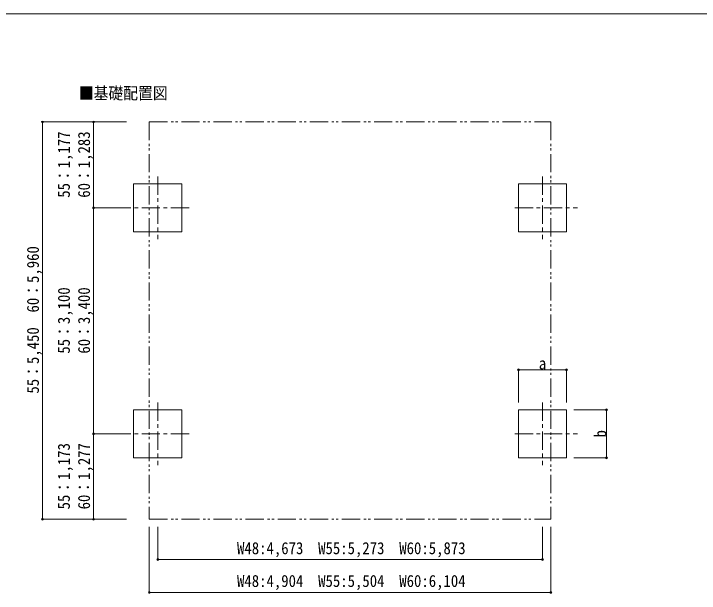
# Model space of a CAD drawing. Units: millimetres at full size, sheet at 1:50; details may follow other scales. Extents: x -14053 to 14053, y -9700 to 9700.
# Drawn here: x -5204 to 4191, y 1750 to 9700 of the extents above; entities that cross this region are included whole.
import ezdxf
from ezdxf.enums import TextEntityAlignment as Align

# ---------------------------------------------------------------- set-up
doc = ezdxf.new("R2010")
doc.units = ezdxf.units.MM
doc.header["$LTSCALE"] = 50
doc.header["$PDMODE"] = 32
doc.header["$PDSIZE"] = 25
doc.linetypes.add('CHAIN1', pattern=[8, 5, -1, 1, -1])
doc.linetypes.add('DOUBLE_CHAIN1', pattern=[8.8, 5, -1, 0.6, -0.6, 0.6, -1])
doc.layers.add('1-7_ハッチ', color=7, linetype='Continuous')
for name, color, linetype, lineweight in [('1-8_外構', 6, 'Continuous', 5), ('1-A_文字', 4, 'CHAIN1', 13), ('F-0_ﾚｲﾔ240', 7, 'Continuous', 9)]:
    doc.layers.add(name, color=color, linetype=linetype, lineweight=lineweight)
doc.styles.add('ＭＳ ゴシック', font='')
doc.styles.get('ＭＳ ゴシック').set_extended_font_data('MS Gothic')

msp = doc.modelspace()

# ---------------------------------------------------------------- linework, layer by layer
at = {"layer": '1-8_外構'}
for p, q in [((-4809.56, 8214.64), (-3659.56, 8214.64)), ((-4809.56, 8214.64), (-4809.56, 2764.62)), ((-4109.56, 7037.62), (-3659.56, 7037.62)), ((1712.44, 4816.67), (1712.44, 4366.67)), ((1712.44, 4816.67), (2372.44, 4816.67)), ((2372.44, 4816.67), (2372.44, 4366.67)), ((2921.44, 4267.67), (2471.44, 4267.67)), ((2921.44, 4267.67), (2921.44, 3607.62)), ((-4109.56, 3937.62), (-3659.56, 3937.62)), ((2921.44, 3607.62), (2471.44, 3607.62)), ((-4809.56, 2764.62), (-3659.56, 2764.62)), ((-3346.06, 1762.51), (-3346.06, 2662.15)), ((-3230.56, 2212.15), (-3230.56, 2662.15)), ((2042.44, 2212.15), (2042.44, 2662.15)), ((2157.94, 1762.51), (2157.94, 2662.15)), ((-3230.56, 2212.15), (2042.44, 2212.15)), ((-3346.06, 1762.51), (2157.94, 1762.51))]:
    msp.add_line(p, q, dxfattribs=at)
msp.add_lwpolyline([(-4109.56, 2764.62), (-4109.56, 3937.62), (-4109.56, 7037.62), (-4109.56, 8214.64)], dxfattribs=at)
for p in [(-4809.56, 8214.64), (-4109.56, 8214.64), (-4109.56, 7037.62), (1712.44, 4816.67), (2372.44, 4816.67), (2921.44, 4267.67), (-4109.56, 3937.62), (2921.44, 3607.62), (-4809.56, 2764.62), (-4109.56, 2764.62), (-3230.56, 2212.15), (2042.44, 2212.15), (-3346.06, 1762.51), (2157.94, 1762.51)]:
    msp.add_point(p, dxfattribs=at)
at = {"layer": '1-A_文字', "color": 7, "linetype": 'DOUBLE_CHAIN1', "lineweight": 9}
for p, q in [((-3346.06, 8214.64), (2157.94, 8214.64)), ((2157.94, 8214.64), (2157.94, 2764.62))]:
    msp.add_line(p, q, dxfattribs=at)
at = {"layer": '1-A_文字'}
for p, q in [((-3230.56, 7467.67), (-3230.56, 6607.62)), ((2042.44, 7467.67), (2042.44, 6607.62)), ((-2800.56, 7037.62), (-3660.56, 7037.62)), ((1662.44, 7037.62), (2522.44, 7037.62)), ((-3230.56, 4367.67), (-3230.56, 3507.62)), ((2042.44, 4367.67), (2042.44, 3507.62)), ((-2800.56, 3937.62), (-3660.56, 3937.62)), ((1662.44, 3937.62), (2522.44, 3937.62))]:
    msp.add_line(p, q, dxfattribs=at)
at = {"layer": '1-A_文字', "color": 7, "linetype": 'DOUBLE_CHAIN1', "lineweight": 9}
msp.add_lwpolyline([(-3346.06, 8214.64), (-3346.06, 2764.62), (2157.94, 2764.62)], dxfattribs=at)
at = {"layer": '1-A_文字', "linetype": 'Continuous'}
for points in [[(-2900.56, 6707.62), (-2900.56, 7367.67), (-3560.56, 7367.67), (-3560.56, 6707.62)], [(1712.44, 6707.62), (1712.44, 7367.67), (2372.44, 7367.67), (2372.44, 6707.62)], [(-2900.56, 3607.62), (-2900.56, 4267.67), (-3560.56, 4267.67), (-3560.56, 3607.62)], [(1712.44, 3607.62), (1712.44, 4267.67), (2372.44, 4267.67), (2372.44, 3607.62)]]:
    msp.add_lwpolyline(points, close=True, dxfattribs=at)
at = {"layer": 'F-0_ﾚｲﾔ240', "color": 5}
msp.add_line((-14053.43, 9700), (13346.57, 9700), dxfattribs=at)

# ---------------------------------------------------------------- texts
at = {"layer": '1-7_ハッチ', "style": 'ＭＳ ゴシック', "width": 0.9}
msp.add_text('■基礎配置図', height=165, dxfattribs=at).set_placement((-4311.1, 8477.41), align=Align.BOTTOM_LEFT)
at = {"layer": '1-8_外構', "color": 7, "style": 'ＭＳ ゴシック', "width": 0.9}
for s, p in [('55：1,177', (-4385.59, 7175.77)), ('60：1,283', (-4109.56, 7175.77)), ('55：5,450\u300060：5,960', (-4809.56, 4489.45)), ('55：3,100', (-4385.59, 5037.26)), ('60：3,400', (-4109.56, 5037.26)), ('b', (2966.44, 3887.64)), ('55：1,173', (-4385.59, 2900.94)), ('60：1,277', (-4109.56, 2900.94))]:
    msp.add_text(s, height=165, rotation=90, dxfattribs=at).set_placement(p, align=Align.BOTTOM_LEFT)
for s, p in [('a', (1992.44, 4771.67)), ('W48:4,673\u3000W55:5,273\u3000W60:5,873', (-2144.06, 2237.15)), ('W48:4,904\u3000W55:5,504\u3000W60:6,104', (-2144.06, 1787.51))]:
    msp.add_text(s, height=165, dxfattribs=at).set_placement(p, align=Align.BOTTOM_LEFT)

doc.saveas('drawing.dxf')
